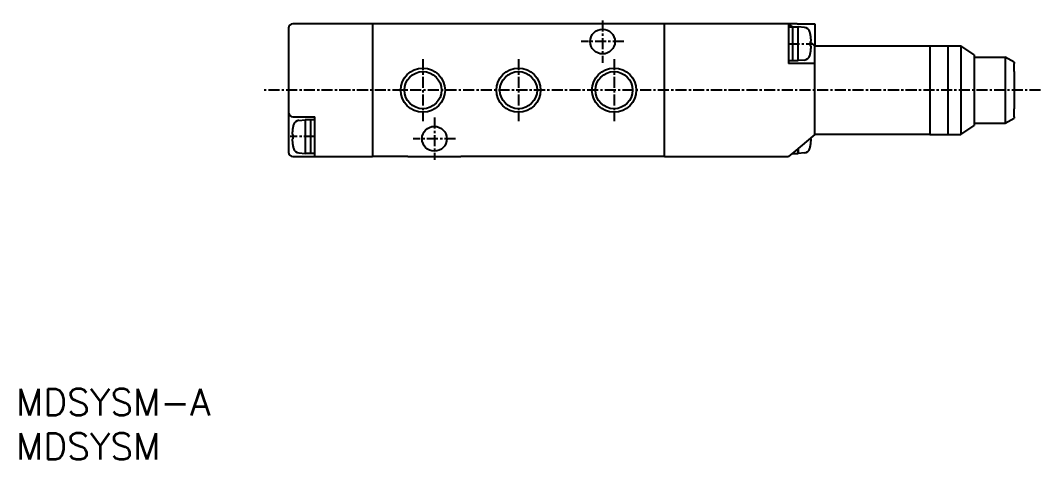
# Model space of a CAD drawing. Extents: x 1 to 116, y 0 to 149.
# Drawn here: x 0.5 to 115.8, y 0 to 49.7 of the extents above; entities that cross this region are included whole.
import ezdxf

# ---------------------------------------------------------------- set-up
doc = ezdxf.new("R2010")
doc.units = 0
doc.linetypes.add('CENTER', pattern=[2, 1.25, -0.25, 0.25, -0.25])
doc.layers.get('0').update_dxf_attribs({"linetype": 'CONTINUOUS'})
doc.layers.add('CENTER', color=1, linetype='CENTER')
doc.styles.get("Standard").update_dxf_attribs({"font": 'txt.shx'})

# ---------------------------------------------------------------- blocks, each defined once
blk = doc.blocks.new('*U17')
at = {"color": 7, "linetype": 'CONTINUOUS'}
blk.add_text('MDSYSM', height=3, dxfattribs=at).set_placement((0, 0))
blk = doc.blocks.new('*U18')
at = {"color": 7, "linetype": 'CONTINUOUS'}
blk.add_text('MDSYSM-A', height=3, dxfattribs=at).set_placement((0, 5))

msp = doc.modelspace()

# ---------------------------------------------------------------- linework, layer by layer
at = {"color": 7, "linetype": 'CONTINUOUS'}
for p, q in [((30.8, 48.8), (30.8, 39.3)), ((40.3, 49.3), (31.3, 49.3)), ((40.3, 49.3), (40.3, 34.3)), ((63.3, 49.3), (40.3, 49.3)), ((69.3, 49.3), (63.3, 49.3)), ((73.3, 49.3), (69.3, 49.3)), ((73.3, 34.3), (73.3, 49.3)), ((87.3, 49.3), (73.3, 49.3)), ((87.3, 49.3), (87.72, 48.95)), ((88.3, 49.3), (87.3, 49.3)), ((87.3, 49.3), (87.3, 44.8)), ((87.3, 48.95), (87.8, 48.95)), ((87.8, 48.95), (88.4, 48.95)), ((87.8, 45.15), (87.8, 48.95)), ((88.3, 49.3), (90.3, 49.3)), ((89.11, 48.88), (88.4, 48.95)), ((88.4, 45.15), (88.4, 48.95)), ((90.3, 49.3), (90.3, 46.8)), ((89.8, 48.02), (89.8, 48.02)), ((89.89, 47.3), (89.8, 47.3)), ((89.8, 47.21), (90, 47.05)), ((89.8, 46.79), (89.89, 46.79)), ((90, 47.05), (90.3, 46.8)), ((90.3, 36.8), (90.3, 46.8)), ((90.3, 46.8), (103.3, 46.8)), ((103.3, 46.8), (106.8, 46.8)), ((103.3, 46.8), (103.3, 36.8)), ((105.3, 46.8), (105.3, 36.8)), ((108.3, 45.8), (106.8, 46.8)), ((106.8, 46.8), (106.8, 36.8)), ((87.3, 45.15), (87.8, 45.15)), ((87.8, 45.15), (88.4, 45.15)), ((89.11, 45.21), (88.4, 45.15)), ((89.8, 46.07), (89.8, 46.07)), ((108.3, 45.8), (108.3, 37.8)), ((108.3, 45.55), (111.8, 45.55)), ((112.8, 44.95), (111.8, 45.55)), ((111.8, 45.55), (111.8, 38.05)), ((90.3, 44.8), (87.3, 44.8)), ((112.8, 44.95), (112.8, 44.8)), ((112.8, 43.9), (112.8, 44.8)), ((112.8, 43.9), (112.8, 39.7)), ((30.8, 39.3), (30.8, 36.55)), ((112.8, 38.8), (112.8, 39.7)), ((31.3, 38.8), (33.8, 38.8)), ((31.99, 38.38), (32.7, 38.45)), ((32.7, 38.45), (32.7, 34.65)), ((33.3, 38.45), (32.7, 38.45)), ((33.3, 38.45), (33.3, 34.65)), ((33.8, 38.45), (33.3, 38.45)), ((33.8, 34.3), (33.8, 38.8)), ((108.3, 38.05), (111.8, 38.05)), ((111.8, 38.05), (112.8, 38.65)), ((112.8, 38.8), (112.8, 38.65)), ((31.3, 37.52), (31.3, 37.52)), ((106.8, 36.8), (108.3, 37.8)), ((30.8, 36.55), (30.8, 34.8)), ((31.3, 36.8), (31.21, 36.8)), ((31.21, 36.29), (31.3, 36.29)), ((90.3, 36.8), (87.9, 34.8)), ((89.8, 36.29), (89.89, 36.29)), ((103.3, 36.8), (90.3, 36.8)), ((103.3, 36.8), (106.8, 36.8)), ((31.3, 35.57), (31.3, 35.57)), ((31.99, 34.71), (32.7, 34.65)), ((33.3, 34.65), (32.7, 34.65)), ((33.8, 34.65), (33.3, 34.65)), ((87.9, 34.8), (87.3, 34.3)), ((87.72, 34.65), (87.8, 34.65)), ((87.8, 34.65), (87.8, 34.71)), ((87.8, 34.71), (87.8, 34.65)), ((87.8, 34.65), (88.4, 34.65)), ((88.4, 34.65), (88.4, 35.21)), ((88.4, 35.21), (88.4, 34.65)), ((89.11, 34.71), (88.4, 34.65)), ((89.8, 35.57), (89.8, 35.57)), ((31.3, 34.3), (33.8, 34.3)), ((33.8, 34.3), (40.3, 34.3)), ((44.3, 34.3), (40.3, 34.3)), ((44.3, 34.3), (50.3, 34.3)), ((73.3, 34.3), (50.3, 34.3)), ((73.3, 34.3), (87.3, 34.3))]:
    msp.add_line(p, q, dxfattribs=at)
for points in [[(89.8, 46.79, 0), (89.8, 46.8, 0), (89.8, 46.8, 0), (89.8, 46.81, 0), (89.8, 46.81, 0), (89.8, 46.81, 0), (89.8, 46.82, 0), (89.8, 46.82, 0), (89.8, 46.83, 0), (89.8, 46.83, 0), (89.8, 46.83, 0), (89.8, 46.84, 0), (89.8, 46.84, 0), (89.8, 46.84, 0), (89.8, 46.85, 0), (89.8, 46.85, 0), (89.8, 46.86, 0), (89.8, 46.86, 0), (89.8, 46.86, 0), (89.8, 46.87, 0), (89.8, 46.87, 0), (89.8, 46.88, 0), (89.8, 46.88, 0), (89.8, 46.88, 0), (89.8, 46.89, 0), (89.8, 46.89, 0), (89.8, 46.9, 0), (89.8, 46.9, 0), (89.8, 46.9, 0), (89.8, 46.91, 0), (89.8, 46.91, 0), (89.8, 46.92, 0), (89.8, 46.92, 0), (89.8, 46.92, 0), (89.8, 46.93, 0), (89.8, 46.93, 0), (89.8, 46.94, 0), (89.8, 46.94, 0), (89.8, 46.94, 0), (89.8, 46.95, 0), (89.8, 46.95, 0), (89.8, 46.96, 0), (89.8, 46.96, 0), (89.8, 46.96, 0), (89.8, 46.97, 0), (89.8, 46.97, 0), (89.8, 46.97, 0), (89.8, 46.98, 0), (89.8, 46.98, 0), (89.8, 46.99, 0), (89.8, 46.99, 0), (89.8, 46.99, 0), (89.8, 47, 0), (89.8, 47, 0), (89.8, 47.01, 0), (89.8, 47.01, 0), (89.8, 47.01, 0), (89.8, 47.02, 0), (89.8, 47.02, 0), (89.8, 47.03, 0), (89.8, 47.03, 0), (89.8, 47.03, 0), (89.8, 47.04, 0), (89.8, 47.04, 0), (89.8, 47.05, 0), (89.8, 47.05, 0), (89.8, 47.05, 0), (89.8, 47.06, 0), (89.8, 47.06, 0), (89.8, 47.07, 0), (89.8, 47.07, 0), (89.8, 47.07, 0), (89.8, 47.08, 0), (89.8, 47.08, 0), (89.8, 47.09, 0), (89.8, 47.09, 0), (89.8, 47.09, 0), (89.8, 47.1, 0), (89.8, 47.1, 0), (89.8, 47.11, 0), (89.8, 47.11, 0), (89.8, 47.11, 0), (89.8, 47.12, 0), (89.8, 47.12, 0), (89.8, 47.12, 0), (89.8, 47.13, 0), (89.8, 47.13, 0), (89.8, 47.14, 0), (89.8, 47.14, 0), (89.8, 47.14, 0), (89.8, 47.15, 0), (89.8, 47.15, 0), (89.8, 47.16, 0), (89.8, 47.16, 0), (89.8, 47.16, 0), (89.8, 47.17, 0), (89.8, 47.17, 0), (89.8, 47.18, 0), (89.8, 47.18, 0), (89.8, 47.18, 0), (89.8, 47.19, 0), (89.8, 47.19, 0), (89.8, 47.2, 0), (89.8, 47.2, 0), (89.8, 47.2, 0), (89.8, 47.21, 0), (89.8, 47.21, 0), (89.8, 47.22, 0), (89.8, 47.22, 0), (89.8, 47.22, 0), (89.8, 47.23, 0), (89.8, 47.23, 0), (89.8, 47.24, 0), (89.8, 47.24, 0), (89.8, 47.24, 0), (89.8, 47.25, 0), (89.8, 47.25, 0), (89.8, 47.26, 0), (89.8, 47.26, 0), (89.8, 47.26, 0), (89.8, 47.27, 0), (89.8, 47.27, 0), (89.8, 47.27, 0), (89.8, 47.28, 0), (89.8, 47.28, 0), (89.8, 47.29, 0), (89.8, 47.29, 0), (89.8, 47.29, 0), (89.8, 47.3, 0)], [(31.3, 36.8, 0), (31.3, 36.79, 0), (31.3, 36.79, 0), (31.3, 36.79, 0), (31.3, 36.78, 0), (31.3, 36.78, 0), (31.3, 36.77, 0), (31.3, 36.77, 0), (31.3, 36.77, 0), (31.3, 36.76, 0), (31.3, 36.76, 0), (31.3, 36.76, 0), (31.3, 36.75, 0), (31.3, 36.75, 0), (31.3, 36.74, 0), (31.3, 36.74, 0), (31.3, 36.74, 0), (31.3, 36.73, 0), (31.3, 36.73, 0), (31.3, 36.72, 0), (31.3, 36.72, 0), (31.3, 36.72, 0), (31.3, 36.71, 0), (31.3, 36.71, 0), (31.3, 36.7, 0), (31.3, 36.7, 0), (31.3, 36.7, 0), (31.3, 36.69, 0), (31.3, 36.69, 0), (31.3, 36.68, 0), (31.3, 36.68, 0), (31.3, 36.68, 0), (31.3, 36.67, 0), (31.3, 36.67, 0), (31.3, 36.66, 0), (31.3, 36.66, 0), (31.3, 36.66, 0), (31.3, 36.65, 0), (31.3, 36.65, 0), (31.3, 36.64, 0), (31.3, 36.64, 0), (31.3, 36.64, 0), (31.3, 36.63, 0), (31.3, 36.63, 0), (31.3, 36.62, 0), (31.3, 36.62, 0), (31.3, 36.62, 0), (31.3, 36.61, 0), (31.3, 36.61, 0), (31.3, 36.61, 0), (31.3, 36.6, 0), (31.3, 36.6, 0), (31.3, 36.59, 0), (31.3, 36.59, 0), (31.3, 36.59, 0), (31.3, 36.58, 0), (31.3, 36.58, 0), (31.3, 36.57, 0), (31.3, 36.57, 0), (31.3, 36.57, 0), (31.3, 36.56, 0), (31.3, 36.56, 0), (31.3, 36.55, 0), (31.3, 36.55, 0), (31.3, 36.55, 0), (31.3, 36.54, 0), (31.3, 36.54, 0), (31.3, 36.53, 0), (31.3, 36.53, 0), (31.3, 36.53, 0), (31.3, 36.52, 0), (31.3, 36.52, 0), (31.3, 36.51, 0), (31.3, 36.51, 0), (31.3, 36.51, 0), (31.3, 36.5, 0), (31.3, 36.5, 0), (31.3, 36.49, 0), (31.3, 36.49, 0), (31.3, 36.49, 0), (31.3, 36.48, 0), (31.3, 36.48, 0), (31.3, 36.47, 0), (31.3, 36.47, 0), (31.3, 36.47, 0), (31.3, 36.46, 0), (31.3, 36.46, 0), (31.3, 36.46, 0), (31.3, 36.45, 0), (31.3, 36.45, 0), (31.3, 36.44, 0), (31.3, 36.44, 0), (31.3, 36.44, 0), (31.3, 36.43, 0), (31.3, 36.43, 0), (31.3, 36.42, 0), (31.3, 36.42, 0), (31.3, 36.42, 0), (31.3, 36.41, 0), (31.3, 36.41, 0), (31.3, 36.4, 0), (31.3, 36.4, 0), (31.3, 36.4, 0), (31.3, 36.39, 0), (31.3, 36.39, 0), (31.3, 36.38, 0), (31.3, 36.38, 0), (31.3, 36.38, 0), (31.3, 36.37, 0), (31.3, 36.37, 0), (31.3, 36.36, 0), (31.3, 36.36, 0), (31.3, 36.36, 0), (31.3, 36.35, 0), (31.3, 36.35, 0), (31.3, 36.34, 0), (31.3, 36.34, 0), (31.3, 36.34, 0), (31.3, 36.33, 0), (31.3, 36.33, 0), (31.3, 36.33, 0), (31.3, 36.32, 0), (31.3, 36.32, 0), (31.3, 36.31, 0), (31.3, 36.31, 0), (31.3, 36.31, 0), (31.3, 36.3, 0), (31.3, 36.3, 0), (31.3, 36.29, 0)], [(89.8, 36.29, 0), (89.8, 36.29, 0), (89.8, 36.29, 0), (89.8, 36.3, 0), (89.8, 36.3, 0), (89.8, 36.3, 0), (89.8, 36.3, 0), (89.8, 36.3, 0), (89.8, 36.3, 0), (89.8, 36.3, 0), (89.8, 36.3, 0), (89.8, 36.3, 0), (89.8, 36.3, 0), (89.8, 36.3, 0), (89.8, 36.3, 0), (89.8, 36.3, 0), (89.8, 36.3, 0), (89.8, 36.3, 0), (89.8, 36.31, 0), (89.8, 36.31, 0), (89.8, 36.31, 0), (89.8, 36.31, 0), (89.8, 36.31, 0), (89.8, 36.31, 0), (89.8, 36.31, 0), (89.8, 36.31, 0), (89.8, 36.31, 0), (89.8, 36.31, 0), (89.8, 36.31, 0), (89.8, 36.31, 0), (89.8, 36.31, 0), (89.8, 36.31, 0), (89.8, 36.32, 0), (89.8, 36.32, 0), (89.8, 36.32, 0), (89.8, 36.32, 0), (89.8, 36.32, 0), (89.8, 36.32, 0), (89.8, 36.32, 0), (89.8, 36.32, 0), (89.8, 36.32, 0), (89.8, 36.32, 0), (89.8, 36.32, 0), (89.8, 36.32, 0), (89.8, 36.32, 0), (89.8, 36.32, 0), (89.8, 36.32, 0), (89.8, 36.33, 0), (89.8, 36.33, 0), (89.8, 36.33, 0), (89.8, 36.33, 0), (89.8, 36.33, 0), (89.8, 36.33, 0), (89.8, 36.33, 0), (89.8, 36.33, 0), (89.8, 36.33, 0), (89.8, 36.33, 0), (89.8, 36.33, 0), (89.8, 36.33, 0), (89.8, 36.33, 0), (89.8, 36.33, 0), (89.8, 36.33, 0), (89.8, 36.34, 0), (89.8, 36.34, 0), (89.8, 36.34, 0), (89.8, 36.34, 0), (89.8, 36.34, 0), (89.8, 36.34, 0), (89.8, 36.34, 0), (89.8, 36.34, 0), (89.8, 36.34, 0), (89.8, 36.34, 0), (89.8, 36.34, 0), (89.8, 36.34, 0), (89.8, 36.34, 0), (89.8, 36.34, 0), (89.8, 36.35, 0), (89.8, 36.35, 0), (89.8, 36.35, 0), (89.8, 36.35, 0), (89.8, 36.35, 0), (89.8, 36.35, 0), (89.8, 36.35, 0), (89.8, 36.35, 0), (89.8, 36.35, 0), (89.8, 36.35, 0), (89.8, 36.35, 0), (89.8, 36.35, 0), (89.8, 36.35, 0), (89.8, 36.35, 0), (89.8, 36.35, 0), (89.8, 36.36, 0), (89.8, 36.36, 0), (89.8, 36.36, 0), (89.8, 36.36, 0), (89.8, 36.36, 0), (89.8, 36.36, 0), (89.8, 36.36, 0), (89.8, 36.36, 0), (89.8, 36.36, 0), (89.8, 36.36, 0), (89.8, 36.36, 0), (89.8, 36.36, 0), (89.8, 36.36, 0), (89.8, 36.36, 0), (89.8, 36.36, 0), (89.8, 36.37, 0), (89.8, 36.37, 0), (89.8, 36.37, 0), (89.8, 36.37, 0), (89.8, 36.37, 0), (89.8, 36.37, 0), (89.8, 36.37, 0), (89.8, 36.37, 0), (89.8, 36.37, 0), (89.8, 36.37, 0), (89.8, 36.37, 0), (89.8, 36.37, 0), (89.8, 36.37, 0), (89.8, 36.37, 0), (89.8, 36.38, 0), (89.8, 36.38, 0), (89.8, 36.38, 0), (89.8, 36.38, 0), (89.8, 36.38, 0), (89.8, 36.38, 0), (89.8, 36.38, 0), (89.8, 36.38, 0), (89.8, 36.38, 0)]]:
    msp.add_polyline3d(points, dxfattribs=at)
for centre, radius in [((66.3, 47.3), 1.4), ((46, 41.8), 2.1), ((56.8, 41.8), 2.1), ((67.6, 41.8), 2.1), ((47.3, 36.3), 1.4)]:
    msp.add_circle(centre, radius, dxfattribs=at)
at = {"color": 3, "linetype": 'CONTINUOUS'}
for centre in [(46, 41.8), (56.8, 41.8), (67.6, 41.8)]:
    msp.add_circle(centre, 2.5, dxfattribs=at)
at = {"color": 7, "linetype": 'CONTINUOUS'}
for centre, radius, start, end in [((31.3, 48.8), 0.5, 90, 180), ((89.05, 48.19), 0.7, 15.3851, 85), ((84.9, 47.05), 5, 11.262, 15.3851), ((84.9, 47.05), 4.99, 2.8984, 11.2219), ((84.9, 47.05), 4.99, 348.7781, 357.1016), ((89.05, 45.91), 0.7, 275, 344.6149), ((84.9, 47.05), 5, 344.6149, 348.738), ((31.3, 39.3), 0.5, 180, 270), ((32.05, 37.69), 0.7, 95, 164.6149), ((36.2, 36.55), 4.99, 168.7781, 177.1016), ((36.2, 36.55), 5, 164.6149, 168.738), ((36.2, 36.55), 4.99, 182.8984, 191.2219), ((84.9, 36.55), 4.99, 348.7781, 357.1016), ((31.3, 34.8), 0.5, 180, 270), ((36.2, 36.55), 5, 191.262, 195.3851), ((32.05, 35.41), 0.7, 195.3851, 265), ((89.05, 35.41), 0.7, 275, 344.6149), ((84.9, 36.55), 5, 344.6149, 348.738)]:
    msp.add_arc(centre, radius, start, end, dxfattribs=at)
at = {"layer": 'CENTER', "color": 1, "linetype": 'CENTER'}
for p, q in [((66.3, 49.7), (66.3, 44.9)), ((68.7, 47.3), (63.9, 47.3)), ((87.3, 47.05), (89.93, 47.05)), ((46, 45.3), (46, 38.3)), ((56.8, 45.3), (56.8, 38.3)), ((67.6, 45.3), (67.6, 38.3)), ((115.8, 41.8), (27.8, 41.8)), ((47.3, 38.7), (47.3, 33.9)), ((33.8, 36.55), (31.01, 36.55)), ((49.7, 36.3), (44.9, 36.3))]:
    msp.add_line(p, q, dxfattribs=at)

# ---------------------------------------------------------------- block references
at = {"color": 7, "linetype": 'CONTINUOUS'}
for name in ['*U18', '*U17']:
    msp.add_blockref(name, (0, 0), dxfattribs=at)

doc.saveas('drawing.dxf')
